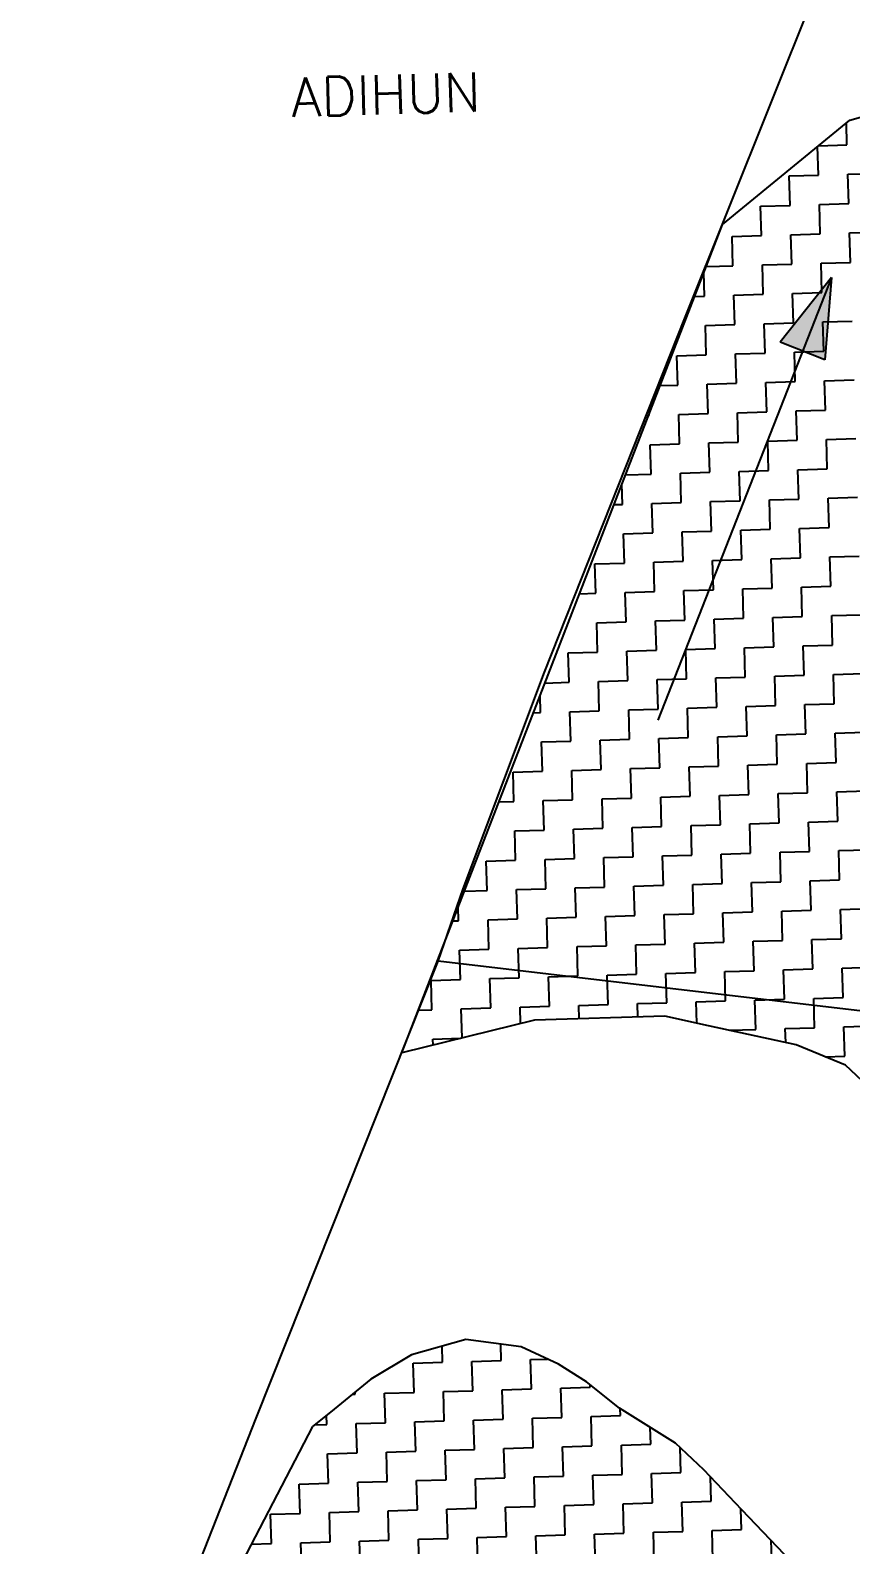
# Model space of a CAD drawing. Header units: metres. Extents: x 289662 to 290738, y 2016260 to 2018343.
# Drawn here: x 289805.2 to 289909.2, y 2016684 to 2016876 of the extents above; entities that cross this region are included whole.
import ezdxf

# ---------------------------------------------------------------- set-up
doc = ezdxf.new("R2010")
doc.units = ezdxf.units.M
for name, color, linetype in [('POLY_HATCH', 12, 'Continuous'), ('POLY_PARCEL', 6, 'Continuous'), ('TEXT_MAPOUT', 7, 'Continuous'), ('V_BOUND_LINE', 7, 'Continuous')]:
    doc.layers.add(name, color=color, linetype=linetype)
doc.styles.get("Standard").update_dxf_attribs({"font": 'simplex.shx'})

msp = doc.modelspace()

# ---------------------------------------------------------------- hatches: boundary and pattern name
h = msp.add_hatch(color=256)
h.paths.add_polyline_path([(289903.1, 2016835.31), (289905.94, 2016834.19), (289906.75, 2016844.62)])
h.paths.add_polyline_path([(289906.75, 2016844.62), (289900.25, 2016836.43), (289903.1, 2016835.31)])

# ---------------------------------------------------------------- linework, layer by layer
for points in [[(289906.75, 2016844.62), (289884.75, 2016788.54)], [(289906.75, 2016844.62), (289900.25, 2016836.43)], [(289906.75, 2016844.62), (289905.94, 2016834.19)], [(289905.94, 2016834.19), (289900.25, 2016836.43)]]:
    msp.add_lwpolyline(points)
at = {"layer": 'POLY_HATCH'}
for p, q in [((289909.09, 2016864.57), (289914.55, 2016866.11)), ((289892.94, 2016851.37), (289909.09, 2016864.57)), ((289852.29, 2016746.36), (289892.94, 2016851.37)), ((289869.13, 2016750.5), (289852.29, 2016746.36)), ((289885.64, 2016751), (289869.13, 2016750.5)), ((289891.18, 2016749.79), (289885.64, 2016751)), ((289902.27, 2016747.37), (289891.18, 2016749.79)), ((289908.55, 2016744.8), (289902.27, 2016747.37)), ((289912.09, 2016741.47), (289908.55, 2016744.8)), ((289860.43, 2016710.02), (289853.52, 2016708.07)), ((289867.44, 2016709.07), (289860.43, 2016710.02)), ((289853.52, 2016708.07), (289848.37, 2016705.01)), ((289872.16, 2016706.89), (289867.44, 2016709.07)), ((289875.71, 2016704.67), (289872.16, 2016706.89)), ((289848.37, 2016705.01), (289843.27, 2016700.79)), ((289879.88, 2016701.31), (289875.71, 2016704.67)), ((289843.27, 2016700.79), (289841, 2016698.98)), ((289886.99, 2016696.87), (289879.88, 2016701.31)), ((289841, 2016698.98), (289810.21, 2016640.03)), ((289890.58, 2016693.49), (289886.99, 2016696.87)), ((289895.39, 2016688.41), (289890.58, 2016693.49)), ((289900.79, 2016682.76), (289895.39, 2016688.41))]:
    msp.add_line(p, q, dxfattribs=at)
at = {"layer": 'POLY_HATCH', "linetype": 'Continuous'}
for p, q in [((289908.73, 2016861.45), (289908.65, 2016864.2)), ((289905.12, 2016857.61), (289905.01, 2016861.23)), ((289905.14, 2016861.34), (289908.73, 2016861.45)), ((289901.4, 2016857.5), (289905.12, 2016857.61)), ((289901.51, 2016853.78), (289901.4, 2016857.5)), ((289908.84, 2016857.72), (289912.56, 2016857.83)), ((289908.95, 2016854), (289908.84, 2016857.72)), ((289897.78, 2016853.67), (289901.51, 2016853.78)), ((289897.9, 2016849.94), (289897.78, 2016853.67)), ((289905.23, 2016853.89), (289908.95, 2016854)), ((289905.34, 2016850.17), (289905.23, 2016853.89)), ((289894.17, 2016849.83), (289897.9, 2016849.94)), ((289894.28, 2016846.11), (289894.17, 2016849.83)), ((289901.62, 2016850.05), (289905.34, 2016850.17)), ((289901.73, 2016846.33), (289901.62, 2016850.05)), ((289909.06, 2016850.28), (289912.79, 2016850.39)), ((289909.18, 2016846.55), (289909.06, 2016850.28)), ((289890.87, 2016846.01), (289894.28, 2016846.11)), ((289898.01, 2016846.22), (289901.73, 2016846.33)), ((289898.12, 2016842.5), (289898.01, 2016846.22)), ((289905.45, 2016846.44), (289909.18, 2016846.55)), ((289905.56, 2016842.72), (289905.45, 2016846.44)), ((289890.67, 2016842.27), (289890.58, 2016845.27)), ((289889.41, 2016842.24), (289890.67, 2016842.27)), ((289894.4, 2016842.39), (289898.12, 2016842.5)), ((289894.51, 2016838.66), (289894.4, 2016842.39)), ((289901.84, 2016842.61), (289905.56, 2016842.72)), ((289901.95, 2016838.89), (289901.84, 2016842.61)), ((289890.78, 2016838.55), (289894.51, 2016838.66)), ((289890.9, 2016834.83), (289890.78, 2016838.55)), ((289898.23, 2016838.77), (289901.95, 2016838.89)), ((289898.34, 2016835.05), (289898.23, 2016838.77)), ((289905.68, 2016839), (289909.4, 2016839.11)), ((289905.79, 2016835.28), (289905.68, 2016839)), ((289887.17, 2016834.72), (289890.9, 2016834.83)), ((289887.28, 2016831), (289887.17, 2016834.72)), ((289894.62, 2016834.94), (289898.34, 2016835.05)), ((289894.73, 2016831.22), (289894.62, 2016834.94)), ((289902.06, 2016835.16), (289905.79, 2016835.28)), ((289902.18, 2016831.44), (289902.06, 2016835.16)), ((289885.03, 2016830.93), (289887.28, 2016831)), ((289891.01, 2016831.11), (289894.73, 2016831.22)), ((289891.12, 2016827.38), (289891.01, 2016831.11)), ((289898.45, 2016831.33), (289902.18, 2016831.44)), ((289898.56, 2016827.61), (289898.45, 2016831.33)), ((289905.9, 2016831.55), (289909.62, 2016831.66)), ((289906.01, 2016827.83), (289905.9, 2016831.55)), ((289883.57, 2016827.16), (289883.67, 2016827.16)), ((289883.67, 2016827.16), (289883.67, 2016827.4)), ((289887.4, 2016827.27), (289891.12, 2016827.38)), ((289887.51, 2016823.55), (289887.4, 2016827.27)), ((289894.84, 2016827.5), (289898.56, 2016827.61)), ((289894.95, 2016823.77), (289894.84, 2016827.5)), ((289902.29, 2016827.72), (289906.01, 2016827.83)), ((289902.4, 2016824), (289902.29, 2016827.72)), ((289883.79, 2016823.44), (289887.51, 2016823.55)), ((289883.9, 2016819.72), (289883.79, 2016823.44)), ((289891.23, 2016823.66), (289894.95, 2016823.77)), ((289891.34, 2016819.94), (289891.23, 2016823.66)), ((289898.68, 2016823.88), (289902.4, 2016824)), ((289898.79, 2016820.16), (289898.68, 2016823.88)), ((289906.12, 2016824.11), (289909.84, 2016824.22)), ((289906.23, 2016820.38), (289906.12, 2016824.11)), ((289880.65, 2016819.62), (289883.9, 2016819.72)), ((289887.62, 2016819.83), (289891.34, 2016819.94)), ((289887.73, 2016816.1), (289887.62, 2016819.83)), ((289895.06, 2016820.05), (289898.79, 2016820.16)), ((289895.18, 2016816.33), (289895.06, 2016820.05)), ((289902.51, 2016820.27), (289906.23, 2016820.38)), ((289902.62, 2016816.55), (289902.51, 2016820.27)), ((289880.29, 2016815.88), (289880.21, 2016818.47)), ((289906.34, 2016816.66), (289910.07, 2016816.77)), ((289906.46, 2016812.94), (289906.34, 2016816.66)), ((289879.19, 2016815.85), (289880.29, 2016815.88)), ((289884.01, 2016815.99), (289887.73, 2016816.1)), ((289884.12, 2016812.27), (289884.01, 2016815.99)), ((289891.45, 2016816.22), (289895.18, 2016816.33)), ((289891.56, 2016812.49), (289891.45, 2016816.22)), ((289898.9, 2016816.44), (289902.62, 2016816.55)), ((289899.01, 2016812.72), (289898.9, 2016816.44)), ((289902.73, 2016812.83), (289906.46, 2016812.94)), ((289902.84, 2016809.1), (289902.73, 2016812.83)), ((289880.4, 2016812.16), (289884.12, 2016812.27)), ((289880.51, 2016808.44), (289880.4, 2016812.16)), ((289887.84, 2016812.38), (289891.56, 2016812.49)), ((289887.95, 2016808.66), (289887.84, 2016812.38)), ((289895.29, 2016812.6), (289899.01, 2016812.72)), ((289895.4, 2016808.88), (289895.29, 2016812.6)), ((289899.12, 2016808.99), (289902.84, 2016809.1)), ((289899.23, 2016805.27), (289899.12, 2016808.99)), ((289906.57, 2016809.22), (289910.29, 2016809.33)), ((289906.68, 2016805.49), (289906.57, 2016809.22)), ((289876.79, 2016808.32), (289880.51, 2016808.44)), ((289876.9, 2016804.6), (289876.79, 2016808.32)), ((289884.23, 2016808.55), (289887.95, 2016808.66)), ((289884.34, 2016804.82), (289884.23, 2016808.55)), ((289891.68, 2016808.77), (289895.4, 2016808.88)), ((289891.79, 2016805.05), (289891.68, 2016808.77)), ((289895.51, 2016805.16), (289899.23, 2016805.27)), ((289895.62, 2016801.44), (289895.51, 2016805.16)), ((289902.96, 2016805.38), (289906.68, 2016805.49)), ((289903.07, 2016801.66), (289902.96, 2016805.38)), ((289874.81, 2016804.54), (289876.9, 2016804.6)), ((289880.62, 2016804.71), (289884.34, 2016804.82)), ((289880.73, 2016800.99), (289880.62, 2016804.71)), ((289888.07, 2016804.94), (289891.79, 2016805.05)), ((289888.18, 2016801.21), (289888.07, 2016804.94)), ((289891.9, 2016801.33), (289895.62, 2016801.44)), ((289892.01, 2016797.6), (289891.9, 2016801.33)), ((289899.34, 2016801.55), (289903.07, 2016801.66)), ((289899.46, 2016797.83), (289899.34, 2016801.55)), ((289906.79, 2016801.77), (289910.51, 2016801.88)), ((289906.9, 2016798.05), (289906.79, 2016801.77)), ((289877.01, 2016800.88), (289880.73, 2016800.99)), ((289877.12, 2016797.16), (289877.01, 2016800.88)), ((289884.45, 2016801.1), (289888.18, 2016801.21)), ((289884.57, 2016797.38), (289884.45, 2016801.1)), ((289888.29, 2016797.49), (289892.01, 2016797.6)), ((289888.4, 2016793.77), (289888.29, 2016797.49)), ((289895.73, 2016797.71), (289899.46, 2016797.83)), ((289895.84, 2016793.99), (289895.73, 2016797.71)), ((289903.18, 2016797.94), (289906.9, 2016798.05)), ((289903.29, 2016794.21), (289903.18, 2016797.94)), ((289873.4, 2016797.05), (289877.12, 2016797.16)), ((289873.51, 2016793.32), (289873.4, 2016797.05)), ((289880.84, 2016797.27), (289884.57, 2016797.38)), ((289880.95, 2016793.55), (289880.84, 2016797.27)), ((289884.68, 2016793.66), (289888.4, 2016793.77)), ((289884.79, 2016789.93), (289884.68, 2016793.66)), ((289892.12, 2016793.88), (289895.84, 2016793.99)), ((289892.23, 2016790.16), (289892.12, 2016793.88)), ((289899.57, 2016794.1), (289903.29, 2016794.21)), ((289899.68, 2016790.38), (289899.57, 2016794.1)), ((289907.01, 2016794.33), (289910.74, 2016794.44)), ((289907.12, 2016790.6), (289907.01, 2016794.33)), ((289869.9, 2016789.49), (289869.83, 2016791.67)), ((289870.44, 2016793.23), (289873.51, 2016793.32)), ((289877.23, 2016793.43), (289880.95, 2016793.55)), ((289877.34, 2016789.71), (289877.23, 2016793.43)), ((289881.07, 2016789.82), (289884.79, 2016789.93)), ((289881.18, 2016786.1), (289881.07, 2016789.82)), ((289888.51, 2016790.05), (289892.23, 2016790.16)), ((289888.62, 2016786.32), (289888.51, 2016790.05)), ((289895.96, 2016790.27), (289899.68, 2016790.38)), ((289896.07, 2016786.55), (289895.96, 2016790.27)), ((289903.4, 2016790.49), (289907.12, 2016790.6)), ((289903.51, 2016786.77), (289903.4, 2016790.49)), ((289868.98, 2016789.46), (289869.9, 2016789.49)), ((289873.62, 2016789.6), (289877.34, 2016789.71)), ((289873.73, 2016785.88), (289873.62, 2016789.6)), ((289870.01, 2016785.77), (289873.73, 2016785.88)), ((289877.45, 2016785.99), (289881.18, 2016786.1)), ((289877.57, 2016782.27), (289877.45, 2016785.99)), ((289884.9, 2016786.21), (289888.62, 2016786.32)), ((289885.01, 2016782.49), (289884.9, 2016786.21)), ((289892.35, 2016786.43), (289896.07, 2016786.55)), ((289892.46, 2016782.71), (289892.35, 2016786.43)), ((289899.79, 2016786.66), (289903.51, 2016786.77)), ((289899.9, 2016782.93), (289899.79, 2016786.66)), ((289907.24, 2016786.88), (289910.96, 2016786.99)), ((289907.35, 2016783.16), (289907.24, 2016786.88)), ((289870.12, 2016782.04), (289870.01, 2016785.77)), ((289866.4, 2016781.93), (289870.12, 2016782.04)), ((289873.84, 2016782.15), (289877.57, 2016782.27)), ((289873.95, 2016778.43), (289873.84, 2016782.15)), ((289881.29, 2016782.38), (289885.01, 2016782.49)), ((289881.4, 2016778.65), (289881.29, 2016782.38)), ((289888.73, 2016782.6), (289892.46, 2016782.71)), ((289888.85, 2016778.88), (289888.73, 2016782.6)), ((289896.18, 2016782.82), (289899.9, 2016782.93)), ((289896.29, 2016779.1), (289896.18, 2016782.82)), ((289903.62, 2016783.05), (289907.35, 2016783.16)), ((289903.74, 2016779.32), (289903.62, 2016783.05)), ((289866.51, 2016778.21), (289866.4, 2016781.93)), ((289864.6, 2016778.15), (289866.51, 2016778.21)), ((289870.23, 2016778.32), (289873.95, 2016778.43)), ((289870.34, 2016774.6), (289870.23, 2016778.32)), ((289877.68, 2016778.54), (289881.4, 2016778.65)), ((289877.79, 2016774.82), (289877.68, 2016778.54)), ((289885.12, 2016778.77), (289888.85, 2016778.88)), ((289885.23, 2016775.04), (289885.12, 2016778.77)), ((289892.57, 2016778.99), (289896.29, 2016779.1)), ((289892.68, 2016775.27), (289892.57, 2016778.99)), ((289900.01, 2016779.21), (289903.74, 2016779.32)), ((289900.13, 2016775.49), (289900.01, 2016779.21)), ((289907.46, 2016779.43), (289911.18, 2016779.55)), ((289907.57, 2016775.71), (289907.46, 2016779.43)), ((289866.62, 2016774.49), (289870.34, 2016774.6)), ((289866.73, 2016770.76), (289866.62, 2016774.49)), ((289874.07, 2016774.71), (289877.79, 2016774.82)), ((289874.18, 2016770.99), (289874.07, 2016774.71)), ((289881.51, 2016774.93), (289885.23, 2016775.04)), ((289881.62, 2016771.21), (289881.51, 2016774.93)), ((289888.96, 2016775.15), (289892.68, 2016775.27)), ((289889.07, 2016771.43), (289888.96, 2016775.15)), ((289896.4, 2016775.38), (289900.13, 2016775.49)), ((289896.51, 2016771.66), (289896.4, 2016775.38)), ((289903.85, 2016775.6), (289907.57, 2016775.71)), ((289903.96, 2016771.88), (289903.85, 2016775.6)), ((289863.01, 2016770.65), (289866.73, 2016770.76)), ((289863.12, 2016766.93), (289863.01, 2016770.65)), ((289870.46, 2016770.87), (289874.18, 2016770.99)), ((289870.57, 2016767.15), (289870.46, 2016770.87)), ((289877.9, 2016771.1), (289881.62, 2016771.21)), ((289878.01, 2016767.37), (289877.9, 2016771.1)), ((289885.35, 2016771.32), (289889.07, 2016771.43)), ((289885.46, 2016767.6), (289885.35, 2016771.32)), ((289892.79, 2016771.54), (289896.51, 2016771.66)), ((289892.9, 2016767.82), (289892.79, 2016771.54)), ((289900.24, 2016771.77), (289903.96, 2016771.88)), ((289900.35, 2016768.04), (289900.24, 2016771.77)), ((289907.68, 2016771.99), (289911.4, 2016772.1)), ((289907.79, 2016768.27), (289907.68, 2016771.99)), ((289860.22, 2016766.84), (289863.12, 2016766.93)), ((289866.84, 2016767.04), (289870.57, 2016767.15)), ((289866.96, 2016763.32), (289866.84, 2016767.04)), ((289874.29, 2016767.26), (289878.01, 2016767.37)), ((289874.4, 2016763.54), (289874.29, 2016767.26)), ((289881.73, 2016767.49), (289885.46, 2016767.6)), ((289881.85, 2016763.76), (289881.73, 2016767.49)), ((289889.18, 2016767.71), (289892.9, 2016767.82)), ((289889.29, 2016763.99), (289889.18, 2016767.71)), ((289896.63, 2016767.93), (289900.35, 2016768.04)), ((289896.74, 2016764.21), (289896.63, 2016767.93)), ((289904.07, 2016768.16), (289907.79, 2016768.27)), ((289904.18, 2016764.43), (289904.07, 2016768.16)), ((289859.51, 2016763.09), (289859.46, 2016764.87)), ((289858.76, 2016763.07), (289859.51, 2016763.09)), ((289863.23, 2016763.21), (289866.96, 2016763.32)), ((289863.34, 2016759.48), (289863.23, 2016763.21)), ((289870.68, 2016763.43), (289874.4, 2016763.54)), ((289870.79, 2016759.71), (289870.68, 2016763.43)), ((289878.12, 2016763.65), (289881.85, 2016763.76)), ((289878.23, 2016759.93), (289878.12, 2016763.65)), ((289885.57, 2016763.88), (289889.29, 2016763.99)), ((289885.68, 2016760.15), (289885.57, 2016763.88)), ((289893.01, 2016764.1), (289896.74, 2016764.21)), ((289893.13, 2016760.38), (289893.01, 2016764.1)), ((289900.46, 2016764.32), (289904.18, 2016764.43)), ((289900.57, 2016760.6), (289900.46, 2016764.32)), ((289907.9, 2016764.54), (289911.63, 2016764.66)), ((289908.02, 2016760.82), (289907.9, 2016764.54)), ((289859.62, 2016759.37), (289863.34, 2016759.48)), ((289859.73, 2016755.65), (289859.62, 2016759.37)), ((289867.07, 2016759.6), (289870.79, 2016759.71)), ((289867.18, 2016755.87), (289867.07, 2016759.6)), ((289874.51, 2016759.82), (289878.23, 2016759.93)), ((289874.62, 2016756.1), (289874.51, 2016759.82)), ((289881.96, 2016760.04), (289885.68, 2016760.15)), ((289882.07, 2016756.32), (289881.96, 2016760.04)), ((289889.4, 2016760.26), (289893.13, 2016760.38)), ((289889.51, 2016756.54), (289889.4, 2016760.26)), ((289896.85, 2016760.49), (289900.57, 2016760.6)), ((289896.96, 2016756.76), (289896.85, 2016760.49)), ((289904.29, 2016760.71), (289908.02, 2016760.82)), ((289904.41, 2016756.99), (289904.29, 2016760.71)), ((289908.13, 2016757.1), (289911.85, 2016757.21)), ((289908.24, 2016753.38), (289908.13, 2016757.1)), ((289856.01, 2016755.54), (289859.73, 2016755.65)), ((289856.12, 2016751.82), (289856.01, 2016755.54)), ((289863.46, 2016755.76), (289867.18, 2016755.87)), ((289863.57, 2016752.04), (289863.46, 2016755.76)), ((289870.9, 2016755.98), (289874.62, 2016756.1)), ((289871.01, 2016752.26), (289870.9, 2016755.98)), ((289878.35, 2016756.21), (289882.07, 2016756.32)), ((289878.46, 2016752.48), (289878.35, 2016756.21)), ((289885.79, 2016756.43), (289889.51, 2016756.54)), ((289885.9, 2016752.71), (289885.79, 2016756.43)), ((289893.24, 2016756.65), (289896.96, 2016756.76)), ((289893.35, 2016752.93), (289893.24, 2016756.65)), ((289900.68, 2016756.88), (289904.41, 2016756.99)), ((289900.79, 2016753.15), (289900.68, 2016756.88)), ((289904.52, 2016753.26), (289908.24, 2016753.38)), ((289904.63, 2016749.54), (289904.52, 2016753.26)), ((289854.38, 2016751.76), (289856.12, 2016751.82)), ((289859.84, 2016751.93), (289863.57, 2016752.04)), ((289859.95, 2016748.24), (289859.84, 2016751.93)), ((289867.29, 2016752.15), (289871.01, 2016752.26)), ((289867.35, 2016750.06), (289867.29, 2016752.15)), ((289874.74, 2016752.37), (289878.46, 2016752.48)), ((289874.79, 2016750.67), (289874.74, 2016752.37)), ((289882.18, 2016752.6), (289885.9, 2016752.71)), ((289882.23, 2016750.89), (289882.18, 2016752.6)), ((289889.63, 2016752.82), (289893.35, 2016752.93)), ((289889.71, 2016750.11), (289889.63, 2016752.82)), ((289897.07, 2016753.04), (289900.79, 2016753.15)), ((289897.18, 2016749.32), (289897.07, 2016753.04)), ((289900.91, 2016749.43), (289904.63, 2016749.54)), ((289900.96, 2016747.65), (289900.91, 2016749.43)), ((289908.35, 2016749.65), (289912.07, 2016749.76)), ((289908.46, 2016745.93), (289908.35, 2016749.65)), ((289856.23, 2016748.09), (289859.77, 2016748.2)), ((289856.26, 2016747.33), (289856.23, 2016748.09)), ((289893.79, 2016749.22), (289897.18, 2016749.32)), ((289905.96, 2016745.86), (289908.46, 2016745.93)), ((289857.46, 2016707.14), (289857.4, 2016709.17)), ((289864.9, 2016707.37), (289864.84, 2016709.42)), ((289861.18, 2016707.25), (289864.9, 2016707.37)), ((289861.29, 2016703.53), (289861.18, 2016707.25)), ((289868.63, 2016707.48), (289870.75, 2016707.54)), ((289868.74, 2016703.75), (289868.63, 2016707.48)), ((289853.74, 2016707.03), (289857.46, 2016707.14)), ((289853.85, 2016703.31), (289853.74, 2016707.03)), ((289846.4, 2016703.09), (289846.39, 2016703.38)), ((289857.57, 2016703.42), (289861.29, 2016703.53)), ((289857.68, 2016699.7), (289857.57, 2016703.42)), ((289865.02, 2016703.64), (289868.74, 2016703.75)), ((289865.13, 2016699.92), (289865.02, 2016703.64)), ((289872.46, 2016703.87), (289876.18, 2016703.98)), ((289872.57, 2016700.14), (289872.46, 2016703.87)), ((289876.18, 2016703.98), (289876.17, 2016704.3)), ((289846.03, 2016703.07), (289846.4, 2016703.09)), ((289850.13, 2016703.2), (289853.85, 2016703.31)), ((289850.24, 2016699.47), (289850.13, 2016703.2)), ((289842.79, 2016699.25), (289842.76, 2016700.39)), ((289853.96, 2016699.59), (289857.68, 2016699.7)), ((289854.07, 2016695.86), (289853.96, 2016699.59)), ((289861.41, 2016699.81), (289865.13, 2016699.92)), ((289861.52, 2016696.09), (289861.41, 2016699.81)), ((289868.85, 2016700.03), (289872.57, 2016700.14)), ((289868.96, 2016696.31), (289868.85, 2016700.03)), ((289876.3, 2016700.26), (289880.02, 2016700.37)), ((289876.41, 2016696.53), (289876.3, 2016700.26)), ((289880.02, 2016700.37), (289879.99, 2016701.24)), ((289841.28, 2016699.21), (289842.79, 2016699.25)), ((289846.51, 2016699.36), (289850.24, 2016699.47)), ((289846.63, 2016695.64), (289846.51, 2016699.36)), ((289883.85, 2016696.76), (289883.79, 2016698.87)), ((289850.35, 2016695.75), (289854.07, 2016695.86)), ((289850.46, 2016692.03), (289850.35, 2016695.75)), ((289857.79, 2016695.98), (289861.52, 2016696.09)), ((289857.91, 2016692.25), (289857.79, 2016695.98)), ((289865.24, 2016696.2), (289868.96, 2016696.31)), ((289865.35, 2016692.48), (289865.24, 2016696.2)), ((289872.68, 2016696.42), (289876.41, 2016696.53)), ((289872.8, 2016692.7), (289872.68, 2016696.42)), ((289880.13, 2016696.64), (289883.85, 2016696.76)), ((289880.24, 2016692.92), (289880.13, 2016696.64)), ((289887.69, 2016693.14), (289887.59, 2016696.31)), ((289839.13, 2016695.42), (289839.18, 2016695.42)), ((289839.18, 2016695.42), (289839.18, 2016695.5)), ((289842.9, 2016695.53), (289846.63, 2016695.64)), ((289843.01, 2016691.81), (289842.9, 2016695.53)), ((289846.74, 2016691.92), (289850.46, 2016692.03)), ((289846.85, 2016688.2), (289846.74, 2016691.92)), ((289854.18, 2016692.14), (289857.91, 2016692.25)), ((289854.29, 2016688.42), (289854.18, 2016692.14)), ((289861.63, 2016692.36), (289865.35, 2016692.48)), ((289861.74, 2016688.64), (289861.63, 2016692.36)), ((289869.07, 2016692.59), (289872.8, 2016692.7)), ((289869.18, 2016688.86), (289869.07, 2016692.59)), ((289876.52, 2016692.81), (289880.24, 2016692.92)), ((289876.63, 2016689.09), (289876.52, 2016692.81)), ((289883.96, 2016693.03), (289887.69, 2016693.14)), ((289884.08, 2016689.31), (289883.96, 2016693.03)), ((289891.52, 2016689.53), (289891.43, 2016692.6)), ((289839.29, 2016691.69), (289843.01, 2016691.81)), ((289839.4, 2016687.97), (289839.29, 2016691.69)), ((289843.13, 2016688.08), (289846.85, 2016688.2)), ((289843.24, 2016684.36), (289843.13, 2016688.08)), ((289850.57, 2016688.31), (289854.29, 2016688.42)), ((289850.68, 2016684.58), (289850.57, 2016688.31)), ((289858.02, 2016688.53), (289861.74, 2016688.64)), ((289858.13, 2016684.81), (289858.02, 2016688.53)), ((289865.46, 2016688.75), (289869.18, 2016688.86)), ((289865.57, 2016685.03), (289865.46, 2016688.75)), ((289872.91, 2016688.98), (289876.63, 2016689.09)), ((289873.02, 2016685.25), (289872.91, 2016688.98)), ((289880.35, 2016689.2), (289884.08, 2016689.31)), ((289880.46, 2016685.48), (289880.35, 2016689.2)), ((289887.8, 2016689.42), (289891.52, 2016689.53)), ((289887.91, 2016685.7), (289887.8, 2016689.42)), ((289895.36, 2016685.92), (289895.28, 2016688.52)), ((289835.68, 2016687.86), (289839.4, 2016687.97)), ((289835.79, 2016684.14), (289835.68, 2016687.86)), ((289833.2, 2016684.06), (289835.79, 2016684.14)), ((289839.51, 2016684.25), (289843.24, 2016684.36)), ((289839.63, 2016680.53), (289839.51, 2016684.25)), ((289846.96, 2016684.47), (289850.68, 2016684.58)), ((289847.07, 2016680.75), (289846.96, 2016684.47)), ((289854.41, 2016684.7), (289858.13, 2016684.81)), ((289854.52, 2016680.97), (289854.41, 2016684.7)), ((289861.85, 2016684.92), (289865.57, 2016685.03)), ((289861.96, 2016681.2), (289861.85, 2016684.92)), ((289869.3, 2016685.14), (289873.02, 2016685.25)), ((289869.41, 2016681.42), (289869.3, 2016685.14)), ((289876.74, 2016685.36), (289880.46, 2016685.48)), ((289876.85, 2016681.64), (289876.74, 2016685.36)), ((289884.19, 2016685.59), (289887.91, 2016685.7)), ((289884.3, 2016681.86), (289884.19, 2016685.59)), ((289891.63, 2016685.81), (289895.36, 2016685.92)), ((289891.74, 2016682.09), (289891.63, 2016685.81)), ((289899.19, 2016682.31), (289899.12, 2016684.5))]:
    msp.add_line(p, q, dxfattribs=at)
at = {"layer": 'POLY_PARCEL'}
msp.add_line((289939.99, 2016748.17), (289856.91, 2016757.97), dxfattribs=at)
at = {"layer": 'V_BOUND_LINE'}
for p, q in [((289888.18, 2016839.46), (289905.99, 2016883.97)), ((289870.38, 2016794.59), (289888.18, 2016839.46)), ((289860.09, 2016767.16), (289870.38, 2016794.59)), ((289856.91, 2016757.97), (289860.09, 2016767.16)), ((289833.85, 2016700.03), (289856.91, 2016757.97)), ((289805.21, 2016627.36), (289833.85, 2016700.03))]:
    msp.add_line(p, q, dxfattribs=at)

# ---------------------------------------------------------------- texts
at = {"layer": 'TEXT_MAPOUT'}
msp.add_text('ADIHUN', height=4.966, rotation=1.7152, dxfattribs=at).set_placement((289838.35, 2016864.98))

doc.saveas('drawing.dxf')
